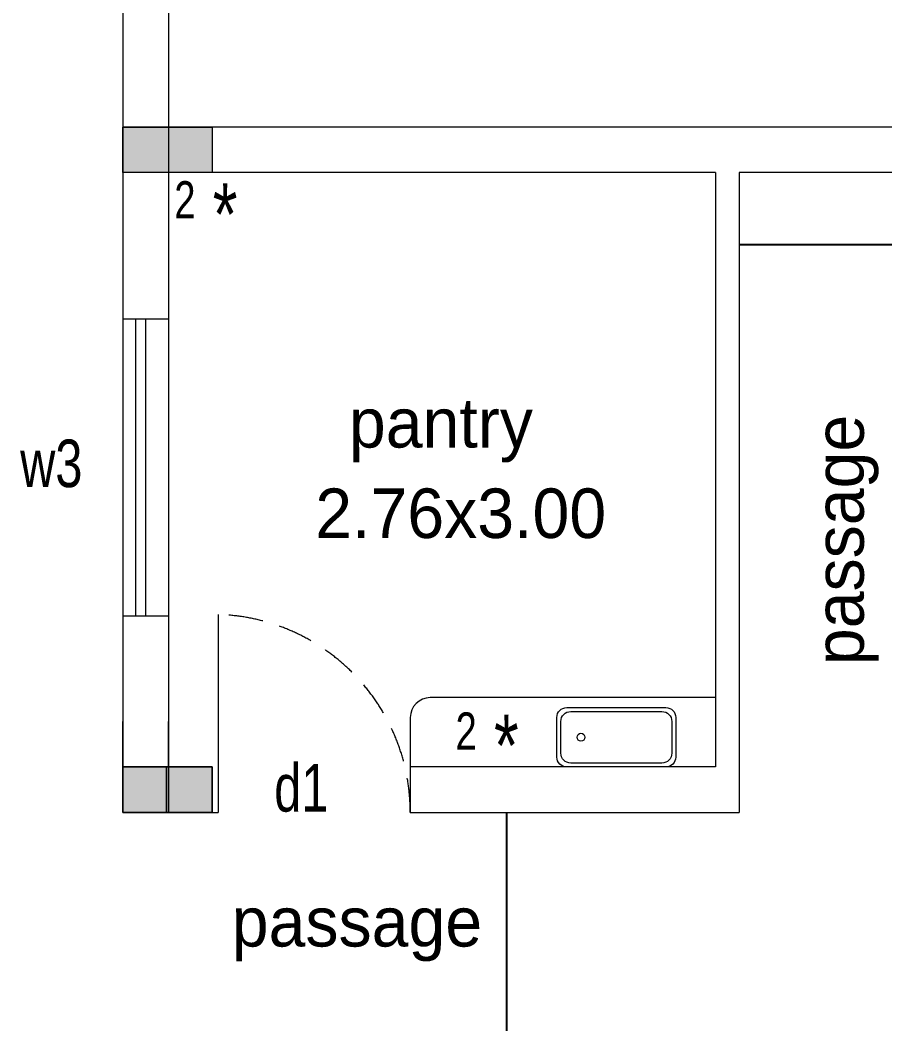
# Model space of a CAD drawing. Header units: metres. Extents: x 191982 to 427160, y -8904 to 80370.
# Drawn here: x 414548 to 418913, y 40825 to 45892 of the extents above; entities that cross this region are included whole.
import ezdxf

# ---------------------------------------------------------------- set-up
doc = ezdxf.new("R2010")
doc.units = ezdxf.units.M
doc.header["$LTSCALE"] = 700
doc.header["$MEASUREMENT"] = 0
doc.header["$PDMODE"] = 32
doc.linetypes.add('DASHED2', pattern=[0.375, 0.25, -0.125])
doc.layers.get('0').update_dxf_attribs({"lineweight": 9})
doc.layers.get('Defpoints').update_dxf_attribs({"lineweight": 9})
for name, color, linetype, lineweight in [('elevations', 22, 'Continuous', 9), ('MAIN GATE', 7, 'Continuous', 9), ('NEW PLANS', 7, 'Continuous', 9)]:
    doc.layers.add(name, color=color, linetype=linetype, lineweight=lineweight)
doc.styles.add('RVR', font='MOD20.TTF')
doc.styles.get("Standard").update_dxf_attribs({"font": 'swisscl.ttf'})
doc.dimstyles.get("Standard").update_dxf_attribs({"dimtxt": 0.23, "dimasz": 0.23, "dimexe": 0.05, "dimexo": 0.05, "dimgap": 0.06, "dimtad": 0, "dimzin": 0, "dimdsep": 46, "dimtxsty": 'Standard', "dimcen": 0, "dimse1": 1, "dimse2": 1, "dimadec": 0, "dimazin": 0, "dimtfac": 1, "dimtofl": 0, "dimtmove": 2, "dimatfit": 0, "dimfxl": 0.18, "dimtolj": 1, "dimtzin": 0, "dimarcsym": 0})

# ---------------------------------------------------------------- blocks, each defined once
blk = doc.blocks.new('*D87')
at = {"layer": 'Defpoints', "color": 0, "transparency": 16777216}
for p in [(419377.7718056515, 44758.74621623036), (418177.7718056515, 44552.14864670092), (419377.7718056515, 44552.14864670092)]:
    blk.add_point(p, dxfattribs=at)
at = {"layer": 'MAIN GATE', "color": 0, "lineweight": -2, "transparency": 16777216}
blk.add_line((418178.0018056515, 44758.74621623036), (419377.5418056516, 44758.74621623036), dxfattribs=at)
at = {"layer": 'MAIN GATE', "color": 0, "transparency": 16777216}
for points in [[(418178.0018056515, 44758.78454956369), (418178.0018056515, 44758.70788289703), (418177.7718056515, 44758.74621623036)], [(419377.5418056516, 44758.78454956369), (419377.5418056516, 44758.70788289703), (419377.7718056515, 44758.74621623036)]]:
    blk.add_solid(points, dxfattribs=at)
at = {"layer": 'MAIN GATE', "color": 0, "transparency": 16777216, "insert": (418777.7718056515, 44763.39409452377), "char_height": 0.23, "attachment_point": 5}
blk.add_mtext('\\A1;1200.00', dxfattribs=at)
blk = doc.blocks.new('*D88')
at = {"layer": 'Defpoints', "color": 0, "transparency": 16777216}
for p in [(417004.4107322659, 41891.69229437863), (417031.5701109136, 41891.69229437863), (417107.6144626107, 40691.69229437863)]:
    blk.add_point(p, dxfattribs=at)
at = {"layer": 'MAIN GATE', "color": 0, "lineweight": -2, "transparency": 16777216}
blk.add_line((417004.4107322659, 40691.92229437863), (417004.4107322659, 41891.46229437862), dxfattribs=at)
at = {"layer": 'MAIN GATE', "color": 0, "transparency": 16777216}
for points in [[(417004.3723989326, 41891.46229437862), (417004.4490655992, 41891.46229437862), (417004.4107322659, 41891.69229437863)], [(417004.3723989326, 40691.92229437863), (417004.4490655992, 40691.92229437863), (417004.4107322659, 40691.69229437863)]]:
    blk.add_solid(points, dxfattribs=at)
at = {"layer": 'MAIN GATE', "color": 0, "transparency": 16777216, "insert": (417015.2742111052, 41291.69229437817), "char_height": 0.23, "attachment_point": 5, "rotation": 90}
blk.add_mtext('\\A1;1200.00', dxfattribs=at)

msp = doc.modelspace()

# ---------------------------------------------------------------- hatches: boundary and pattern name
at = {"layer": 'NEW PLANS'}
for points in [[(415517.7718056515, 45121.69229437864), (415517.7718056515, 45351.69229437864), (415067.7718056515, 45351.69229437864), (415067.7718056515, 45121.69229437864)], [(415517.7718056515, 45121.69229437864), (415517.7718056515, 45351.69229437864), (415067.7718056515, 45351.69229437864), (415067.7718056515, 45121.69229437864)], [(415517.7718056515, 45121.69229437864), (415517.7718056515, 45351.69229437864), (415067.7718056515, 45351.69229437864), (415067.7718056515, 45121.69229437864)], [(415517.7718056515, 45121.69229437864), (415517.7718056515, 45351.69229437864), (415067.7718056515, 45351.69229437864), (415067.7718056515, 45121.69229437864)], [(415517.7718056515, 41891.69229437863), (415517.7718056515, 42121.69229437886), (415067.7718056515, 42121.69229437864), (415067.7718056515, 41891.69229437863)], [(415517.7718056515, 41891.69229437863), (415517.7718056515, 42121.69229437864), (415067.7718056515, 42121.69229437864), (415067.7718056515, 41891.69229437863)], [(415297.7718057111, 42121.69229437864), (415297.7718057111, 41891.69229437863), (415067.7718056515, 41891.69229437863), (415067.7718056515, 42121.69229437864)], [(415297.7718057111, 42121.69229437864), (415297.7718057111, 41891.69229437863), (415067.7718056515, 41891.69229437863), (415067.7718056515, 42121.69229437864)], [(415297.7718057111, 42121.69229437864), (415517.7718056515, 42121.69229437864), (415517.7718056515, 41891.69229437863), (415297.7718057111, 41891.69229437863)], [(415297.7718057111, 42121.69229437864), (415517.7718056515, 42121.69229437864), (415517.7718056515, 41891.69229437863), (415297.7718057111, 41891.69229437863)]]:
    msp.add_hatch(color=256, dxfattribs=at).paths.add_polyline_path(points)

# ---------------------------------------------------------------- linework, layer by layer
at = {"layer": 'elevations'}
for points in [[(417307.7718056515, 42421.69229437885), (417807.7718056515, 42421.69229437885, -0.4142135623730951), (417857.7718057111, 42371.69229437864), (417857.7718057111, 42171.69229437886, -0.4142135623730951), (417807.7718056515, 42121.69229437864), (417307.7718056515, 42121.69229437864, -0.4142135623730951), (417257.7718056515, 42171.69229437886), (417257.7718056515, 42371.69229437864, -0.4142135623730951)], [(417327.7718056515, 42401.69229437886), (417787.7718057111, 42401.69229437886, -0.4142135623730951), (417837.7718056515, 42351.69229437864), (417837.7718056515, 42191.69229437886, -0.4142135623730951), (417787.7718057111, 42141.69229437864), (417327.7718056515, 42141.69229437864, -0.4142135623730951), (417277.7718056515, 42191.69229437886), (417277.7718056515, 42351.69229437864, -0.4142135623730951)]]:
    msp.add_lwpolyline(points, format="xyb", close=True, dxfattribs=at)
msp.add_circle((417379.4563546852, 42271.69229437864), 20, dxfattribs=at)
at = {"layer": 'MAIN GATE'}
for p, q in [((418057.7718056515, 45121.69229437864), (418057.7718056515, 42121.69229437864)), ((418177.7718056515, 45121.69229437864), (418177.7718056515, 41891.69229437863)), ((415547.7718056515, 42891.24219308314), (415547.7718056515, 41891.69229437863)), ((418057.7718056515, 42471.69229437886), (416617.7718056515, 42471.69229437886)), ((416517.7718056515, 42371.69229437886), (416517.7718056515, 41891.69229437863)), ((415517.7718056515, 42121.69229437864), (415517.7718056515, 41891.69229437863)), ((418057.7718056515, 42121.69229437864), (416517.7718056515, 42121.69229437864)), ((416517.7718056515, 41891.69229437863), (418177.7718056515, 41891.69229437863))]:
    msp.add_line(p, q, dxfattribs=at)
at = {"layer": 'MAIN GATE', "linetype": 'DASHED2'}
msp.add_arc((415517.7718056515, 41891.69229437863), 1000, 0, 88.28086867752079, dxfattribs=at)
at = {"layer": 'MAIN GATE'}
msp.add_arc((416617.7718056515, 42371.69229437886), 100, 90, 180, dxfattribs=at)
at = {"layer": 'NEW PLANS'}
for p, q in [((415067.7718056515, 48351.69229437863), (415067.7718056515, 41891.69229437863)), ((415297.7718056515, 48351.69229437863), (415297.7718056515, 41891.69229437863)), ((415067.7718056515, 45351.69229437864), (415067.7718056515, 41891.69229437863)), ((415067.7718056515, 45351.69229437864), (415517.7718056515, 45351.69229437864)), ((415067.7718056515, 45351.69229437864), (415517.7718056515, 45351.69229437864)), ((415067.7718056515, 45351.69229437864), (415517.7718056515, 45351.69229437864)), ((415067.7718056515, 45351.69229437864), (415517.7718056515, 45351.69229437864)), ((415517.7718056515, 45351.69229437864), (415067.7718056515, 45351.69229437864)), ((415517.7718056515, 45351.69229437864), (415067.7718056515, 45351.69229437864)), ((415517.7718056515, 45351.69229437864), (415067.7718056515, 45351.69229437864)), ((415517.7718056515, 45351.69229437864), (415067.7718056515, 45351.69229437864)), ((415517.7718056515, 45351.69229437864), (415067.7718056515, 45351.69229437864)), ((415517.7718056515, 45351.69229437864), (415067.7718056515, 45351.69229437864)), ((415517.7718056515, 45351.69229437864), (415067.7718056515, 45351.69229437864)), ((415517.7718056515, 45351.69229437864), (415067.7718056515, 45351.69229437864)), ((415517.7718056515, 45351.69229437864), (415067.7718056515, 45351.69229437864)), ((415517.7718056515, 45351.69229437864), (415067.7718056515, 45351.69229437864)), ((415517.7718056515, 45351.69229437864), (415067.7718056515, 45351.69229437864)), ((415517.7718056515, 45351.69229437864), (415067.7718056515, 45351.69229437864)), ((415517.7718056515, 45351.69229437864), (415067.7718056515, 45351.69229437864)), ((415517.7718056515, 45351.69229437864), (415067.7718056515, 45351.69229437864)), ((415517.7718056515, 45351.69229437864), (415067.7718056515, 45351.69229437864)), ((415517.7718056515, 45351.69229437864), (415067.7718056515, 45351.69229437864)), ((415517.7718056515, 45351.69229437864), (415067.7718056515, 45351.69229437864)), ((415067.7718056515, 45351.69229437864), (415517.7718056515, 45351.69229437864)), ((415067.7718056515, 45351.69229437864), (415517.7718056515, 45351.69229437864)), ((415067.7718056515, 45351.69229437886), (415517.7718056515, 45351.69229437886)), ((415067.7718056515, 45351.69229437864), (415517.7718056515, 45351.69229437864)), ((415517.7718056515, 45351.69229437864), (415067.7718056515, 45351.69229437864)), ((415517.7718056515, 45351.69229437864), (415067.7718056515, 45351.69229437864)), ((415517.7718056515, 45351.69229437864), (415067.7718056515, 45351.69229437864)), ((415517.7718056515, 45351.69229437864), (415067.7718056515, 45351.69229437864)), ((415517.7718056515, 45351.69229437864), (415067.7718056515, 45351.69229437864)), ((415517.7718056515, 45351.69229437864), (415067.7718056515, 45351.69229437864)), ((415517.7718056515, 45351.69229437864), (415067.7718056515, 45351.69229437864)), ((415517.7718056515, 45351.69229437864), (415067.7718056515, 45351.69229437864)), ((415517.7718056515, 45351.69229437864), (415067.7718056515, 45351.69229437864)), ((415517.7718056515, 45351.69229437864), (415067.7718056515, 45351.69229437864)), ((415517.7718056515, 45351.69229437864), (415067.7718056515, 45351.69229437864)), ((415517.7718056515, 45351.69229437864), (415067.7718056515, 45351.69229437864)), ((415517.7718056515, 45351.69229437864), (415067.7718056515, 45351.69229437864)), ((415517.7718056515, 45351.69229437864), (415067.7718056515, 45351.69229437864)), ((415517.7718056515, 45351.69229437864), (415067.7718056515, 45351.69229437864)), ((415517.7718056515, 45351.69229437864), (415067.7718056515, 45351.69229437864)), ((415517.7718056515, 45351.69229437864), (415067.7718056515, 45351.69229437864)), ((415297.7718057111, 45351.69229437864), (415297.7718057111, 41891.69229437863)), ((421297.7718057111, 45351.69229437864), (415517.7718056515, 45351.69229437886)), ((418057.7718056515, 45121.69229437864), (415517.7718056515, 45121.69229437864)), ((419377.7718056515, 45121.69229437864), (418177.7718056515, 45121.69229437864)), ((415297.7718057111, 44382.3008367064), (415067.7718056515, 44382.3008367064)), ((415132.7718056515, 42882.3008367064), (415132.7718056515, 44382.3008367064)), ((415182.7718056515, 42882.3008367064), (415182.7718056515, 44382.3008367064)), ((415297.7718057111, 42882.3008367064), (415067.7718056515, 42882.3008367064)), ((415067.7718056515, 42121.69229437864), (415067.7718056515, 42351.69229437864)), ((415067.7718056515, 42121.69229437864), (415067.7718056515, 42351.69229437864)), ((415067.7718056515, 42121.69229437864), (415067.7718056515, 42351.6922943784)), ((415067.7718056515, 42121.69229437864), (415067.7718056515, 42351.6922943784)), ((415067.7718056515, 42121.69229437864), (415067.7718056515, 42351.69229437864)), ((415067.7718056515, 42121.69229437864), (415067.7718056515, 42351.69229437864)), ((415067.7718056515, 42121.69229437864), (415067.7718056515, 42351.69229437864)), ((415067.7718056515, 42121.69229437864), (415067.7718056515, 42351.69229437864)), ((415067.7718056515, 41891.69229437863), (415067.7718056515, 42351.69229437864)), ((415067.7718056515, 42121.69229437864), (415067.7718056515, 42351.6922943784)), ((415067.7718056515, 42121.69229437864), (415067.7718056515, 42351.69229437864)), ((415067.7718056515, 42121.69229437864), (415067.7718056515, 42351.69229437864)), ((415067.7718056515, 42121.69229437864), (415067.7718056515, 42351.6922943784)), ((415067.7718056515, 42121.69229437864), (415067.7718056515, 42351.69229437864)), ((415067.7718056515, 42121.69229437864), (415067.7718056515, 42351.69229437864)), ((415067.7718056515, 42121.69229437864), (415067.7718056515, 42351.69229437864)), ((415067.7718056515, 42121.69229437864), (415067.7718056515, 42351.69229437864)), ((415067.7718056515, 41891.69229437863), (415067.7718056515, 42351.69229437864)), ((415297.7718057111, 41891.69229437863), (415297.7718057111, 42351.6922943784)), ((415297.7718057111, 41891.69229437863), (415297.7718057111, 42351.6922943784)), ((415067.7718056515, 42121.69229437864), (415517.7718056515, 42121.69229437864)), ((415067.7718056515, 42121.69229437864), (415517.7718056515, 42121.69229437864)), ((415067.7718056515, 42121.69229437864), (415517.7718056515, 42121.69229437864)), ((415067.7718056515, 42121.69229437864), (415517.7718056515, 42121.69229437864)), ((415517.7718056515, 42121.69229437864), (415067.7718056515, 42121.69229437864)), ((415517.7718056515, 42121.69229437864), (415067.7718056515, 42121.69229437864)), ((415517.7718056515, 42121.69229437864), (415067.7718056515, 42121.69229437864)), ((415517.7718056515, 42121.69229437864), (415067.7718056515, 42121.69229437864)), ((415517.7718056515, 42121.69229437864), (415067.7718056515, 42121.69229437864)), ((415517.7718056515, 42121.69229437864), (415067.7718056515, 42121.69229437864)), ((415517.7718056515, 42121.69229437864), (415067.7718056515, 42121.69229437864)), ((415517.7718056515, 42121.69229437864), (415067.7718056515, 42121.69229437864)), ((415517.7718056515, 42121.69229437864), (415067.7718056515, 42121.69229437864)), ((415517.7718056515, 42121.69229437864), (415067.7718056515, 42121.69229437864)), ((415517.7718056515, 42121.69229437864), (415067.7718056515, 42121.69229437864)), ((415517.7718056515, 42121.69229437864), (415067.7718056515, 42121.69229437864)), ((415517.7718056515, 42121.69229437864), (415067.7718056515, 42121.69229437864)), ((415517.7718056515, 42121.69229437864), (415067.7718056515, 42121.69229437864)), ((415517.7718056515, 42121.69229437864), (415067.7718056515, 42121.69229437864)), ((415517.7718056515, 42121.69229437864), (415067.7718056515, 42121.69229437864)), ((415517.7718056515, 42121.69229437864), (415067.7718056515, 42121.69229437864)), ((415517.7718056515, 42121.69229437864), (415067.7718056515, 42121.69229437864)), ((415517.7718056515, 42121.69229437864), (415067.7718056515, 42121.69229437864)), ((415517.7718056515, 42121.69229437864), (415067.7718056515, 42121.69229437864)), ((415517.7718056515, 42121.69229437864), (415067.7718056515, 42121.69229437864)), ((415517.7718056515, 42121.69229437864), (415067.7718056515, 42121.69229437864)), ((415517.7718056515, 42121.69229437864), (415067.7718056515, 42121.69229437864)), ((415517.7718056515, 42121.69229437864), (415067.7718056515, 42121.69229437864)), ((415517.7718056515, 42121.69229437864), (415067.7718056515, 42121.69229437864)), ((415517.7718056515, 42121.69229437864), (415067.7718056515, 42121.69229437864)), ((415517.7718056515, 42121.69229437864), (415067.7718056515, 42121.69229437864)), ((415517.7718056515, 42121.69229437864), (415067.7718056515, 42121.69229437864)), ((415517.7718056515, 42121.69229437864), (415067.7718056515, 42121.69229437864)), ((415517.7718056515, 42121.69229437864), (415067.7718056515, 42121.69229437864)), ((415517.7718056515, 42121.69229437864), (415067.7718056515, 42121.69229437864)), ((415517.7718056515, 42121.69229437864), (415067.7718056515, 42121.69229437864)), ((415517.7718056515, 42121.69229437864), (415067.7718056515, 42121.69229437864)), ((415067.7718056515, 42121.69229437864), (415517.7718056515, 42121.69229437864)), ((415067.7718056515, 42121.69229437864), (415517.7718056515, 42121.69229437864)), ((415067.7718056515, 42121.69229437864), (415517.7718056515, 42121.69229437864)), ((415067.7718056515, 42121.69229437864), (415517.7718056515, 42121.69229437864)), ((415067.7718056515, 42121.69229437864), (415517.7718056515, 42121.69229437864)), ((415517.7718056515, 42121.69229437864), (415067.7718056515, 42121.69229437864)), ((415517.7718056515, 42121.69229437864), (415067.7718056515, 42121.69229437864)), ((415517.7718056515, 42121.69229437864), (415067.7718056515, 42121.69229437864)), ((415517.7718056515, 42121.69229437864), (415067.7718056515, 42121.69229437864)), ((415517.7718056515, 42121.69229437864), (415067.7718056515, 42121.69229437864)), ((415517.7718056515, 42121.69229437864), (415067.7718056515, 42121.69229437864)), ((415517.7718056515, 42121.69229437864), (415067.7718056515, 42121.69229437864)), ((415517.7718056515, 42121.69229437864), (415067.7718056515, 42121.69229437864)), ((415517.7718056515, 42121.69229437864), (415067.7718056515, 42121.69229437864)), ((415517.7718056515, 42121.69229437864), (415067.7718056515, 42121.69229437864)), ((415517.7718056515, 42121.69229437864), (415067.7718056515, 42121.69229437864)), ((415517.7718056515, 42121.69229437864), (415067.7718056515, 42121.69229437864)), ((415517.7718056515, 42121.69229437864), (415067.7718056515, 42121.69229437864)), ((415517.7718056515, 42121.69229437864), (415067.7718056515, 42121.69229437864)), ((415517.7718056515, 42121.69229437864), (415067.7718056515, 42121.69229437864)), ((415517.7718056515, 42121.69229437864), (415067.7718056515, 42121.69229437864)), ((415517.7718056515, 42121.69229437864), (415067.7718056515, 42121.69229437864)), ((415517.7718056515, 42121.69229437864), (415067.7718056515, 42121.69229437864)), ((415517.7718056515, 42121.69229437864), (415067.7718056515, 42121.69229437864)), ((415517.7718056515, 42121.69229437864), (415067.7718056515, 42121.69229437864)), ((415517.7718056515, 42121.69229437864), (415067.7718056515, 42121.69229437864)), ((415517.7718056515, 42121.69229437864), (415067.7718056515, 42121.69229437864)), ((415517.7718056515, 42121.69229437864), (415067.7718056515, 42121.69229437864)), ((415517.7718056515, 42121.69229437864), (415067.7718056515, 42121.69229437864)), ((415517.7718056515, 42121.69229437864), (415067.7718056515, 42121.69229437864)), ((415517.7718056515, 42121.69229437864), (415067.7718056515, 42121.69229437864)), ((415517.7718056515, 42121.69229437864), (415067.7718056515, 42121.69229437864)), ((415517.7718056515, 42121.69229437864), (415067.7718056515, 42121.69229437864)), ((415517.7718056515, 42121.69229437864), (415067.7718056515, 42121.69229437864)), ((415517.7718056515, 42121.69229437864), (415067.7718056515, 42121.69229437864)), ((415517.7718056515, 42121.69229437864), (415067.7718056515, 42121.69229437864)), ((415517.7718056515, 42121.69229437864), (415067.7718056515, 42121.69229437864)), ((415517.7718056515, 42121.69229437864), (415067.7718056515, 42121.69229437864)), ((415517.7718056515, 42121.69229437864), (415067.7718056515, 42121.69229437864)), ((415067.7718056515, 41891.69229437863), (415067.7718056515, 42121.69229437864)), ((415067.7718056515, 42121.69229437864), (415067.7718056515, 41891.69229437863)), ((415517.7718056515, 42121.69229437864), (415067.7718056515, 42121.69229437864)), ((415517.7718056515, 42121.69229437864), (415067.7718056515, 42121.69229437864)), ((415517.7718056515, 42121.69229437864), (415067.7718056515, 42121.69229437864)), ((415517.7718056515, 42121.69229437864), (415067.7718056515, 42121.69229437864)), ((415067.7718056515, 42121.69229437864), (415517.7718056515, 42121.69229437864)), ((415067.7718056515, 42121.69229437864), (415517.7718056515, 42121.69229437864)), ((415067.7718056515, 42121.69229437864), (415517.7718056515, 42121.69229437864)), ((415067.7718056515, 42121.69229437864), (415517.7718056515, 42121.69229437864)), ((415067.7718056515, 42121.69229437839), (415517.7718056515, 42121.69229437864)), ((415067.7718056515, 42121.69229437864), (415517.7718056515, 42121.69229437864)), ((415067.7718056515, 42121.69229437864), (415517.7718056515, 42121.69229437864)), ((415067.7718056515, 42121.69229437864), (415517.7718056515, 42121.69229437864)), ((415067.7718056515, 42121.69229437864), (415517.7718056515, 42121.69229437864)), ((415067.7718056515, 42121.69229437839), (415517.7718056515, 42121.69229437839)), ((415067.7718056515, 42121.69229437839), (415517.7718056515, 42121.69229437839)), ((415067.7718056515, 42121.69229437864), (415517.7718056515, 42121.69229437864)), ((415067.7718056515, 42121.69229437864), (415517.7718056515, 42121.69229437864)), ((415067.7718056515, 42121.69229437864), (415517.7718056515, 42121.69229437864)), ((415067.7718056515, 42121.69229437864), (415517.7718056515, 42121.69229437864)), ((415067.7718056515, 42121.69229437839), (415517.7718056515, 42121.69229437839)), ((415067.7718056515, 42121.69229437839), (415517.7718056515, 42121.69229437839)), ((415287.7718057111, 41891.69229437863), (415287.7718057111, 42121.69229437864)), ((415517.7718056515, 41891.69229437863), (415517.7718056515, 42121.69229437864)), ((415517.7718056515, 41891.69229437863), (415517.7718056515, 42121.69229437864)), ((415517.7718056515, 41891.69229437863), (415517.7718056515, 42121.69229437864)), ((415067.7718056515, 41891.69229437863), (415547.7718056515, 41891.69229437863)), ((415517.7718056515, 41891.69229437863), (415067.7718056515, 41891.69229437863)), ((415517.7718056515, 41891.69229437863), (415067.7718056515, 41891.69229437863)), ((415287.7718057111, 41891.69229437863), (415067.7718056515, 41891.69229437863))]:
    msp.add_line(p, q, dxfattribs=at)
for points in [[(415067.7718056515, 45121.69229437864), (415067.7718056515, 45351.69229437864), (415517.7718056515, 45351.69229437864), (415517.7718056515, 45121.69229437864)], [(415067.7718056515, 45121.69229437864), (415067.7718056515, 45351.69229437864), (415517.7718056515, 45351.69229437864), (415517.7718056515, 45121.69229437864)], [(415067.7718056515, 45121.69229437864), (415067.7718056515, 45351.69229437864), (415517.7718056515, 45351.69229437864), (415517.7718056515, 45121.69229437864)], [(415067.7718056515, 45121.69229437864), (415067.7718056515, 45351.69229437864), (415517.7718056515, 45351.69229437864), (415517.7718056515, 45121.69229437864)], [(415067.7718056515, 41891.69229437863), (415067.7718056515, 42121.69229437864), (415517.7718056515, 42121.69229437864), (415517.7718056515, 41891.69229437863)], [(415067.7718056515, 41891.69229437863), (415067.7718056515, 42121.69229437864), (415517.7718056515, 42121.69229437864), (415517.7718056515, 41891.69229437863)], [(415067.7718056515, 41891.69229437863), (415067.7718056515, 42121.69229437864), (415517.7718056515, 42121.69229437864), (415517.7718056515, 41891.69229437863)], [(415067.7718056515, 41891.69229437863), (415067.7718056515, 42121.69229437864), (415517.7718056515, 42121.69229437864), (415517.7718056515, 41891.69229437863)]]:
    msp.add_lwpolyline(points, close=True, dxfattribs=at)

# ---------------------------------------------------------------- texts
at = {"attachment_point": 1}
for s, insert, char_height, width in [('2', (415326.858799465, 45078.28880056934), 187.5, 102.9945512345421), ('*', (415520.9458696917, 45067.40066745304), 312.5, 171.6575853909035), ('2', (416746.3486273363, 42397.03742108015), 187.5, 102.9945512345421), ('*', (416940.4356975631, 42386.14928796385), 312.5, 171.6575853909035)]:
    msp.add_mtext(s, dxfattribs=dict(at, insert=insert, char_height=char_height, width=width))
at = {"layer": 'MAIN GATE', "style": 'RVR'}
for s, p in [('pantry', (416207.9155697897, 43734.06395444867)), ('2.76x3.00', (416038.0341538861, 43277.4632066459)), ('passage', (415616.6350529864, 41215.5362317577))]:
    msp.add_text(s, height=250, dxfattribs=at).set_placement(p)
msp.add_text('passage', height=250, rotation=90, dxfattribs=at).set_placement((418807.0007382706, 42635.74924639134))
at = {"layer": 'NEW PLANS'}
for s, p in [('w3', (414548.6018058732, 43534.30380234249)), ('d1', (415831.0812162235, 41896.72617503382))]:
    msp.add_text(s, height=240, dxfattribs=at).set_placement(p)

# ---------------------------------------------------------------- dimensions: what is measured, and where the dimension line sits
at = {"layer": 'MAIN GATE'}
dim = msp.add_linear_dim(base=(419377.7718056515, 44758.74621623036), p1=(418177.7718056515, 44552.14864670092), p2=(419377.7718056515, 44552.14864670092), dimstyle='Standard', dxfattribs=at)
dim.commit()
dim.dimension.update_dxf_attribs({"geometry": '*D87', "text_midpoint": (418777.7718056515, 44763.39409452377), "dimtype": 160})
dim = msp.add_linear_dim(base=(417004.4107322659, 41891.69229437863), p1=(417107.6144626107, 40691.69229437863), p2=(417031.5701109136, 41891.69229437863), angle=90, dimstyle='Standard', dxfattribs=at)
dim.commit()
dim.dimension.update_dxf_attribs({"geometry": '*D88', "text_midpoint": (417015.2742111052, 41291.69229437817), "dimtype": 160})

doc.saveas('drawing.dxf')
